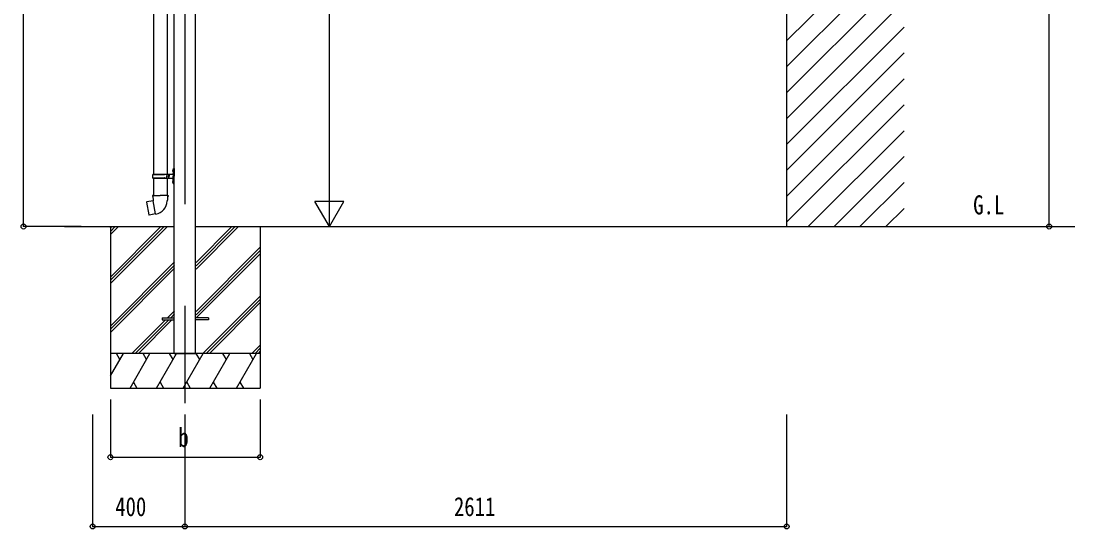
# Model space of a CAD drawing. Units: millimetres, scale not verified. Extents: x -10512 to 10512, y -7425 to 7425.
# Drawn here: x -2650 to 1923, y -4823 to -2622 of the extents above; entities that cross this region are included whole.
import ezdxf
from ezdxf.enums import TextEntityAlignment as Align

# ---------------------------------------------------------------- set-up
doc = ezdxf.new("R2010")
doc.units = ezdxf.units.MM
doc.header["$LTSCALE"] = 40
for name, color, linetype in [('0-2_USER1', 3, 'Continuous'), ('0-4_YKK_12', 2, 'Continuous'), ('0-5_YKK_13', 4, 'Continuous'), ('0-6_YKK_A1', 4, 'Continuous'), ('0-7_YKK_D', 6, 'Continuous')]:
    doc.layers.add(name, color=color, linetype=linetype)
doc.styles.add('ＭＳ ゴシック', font='')
doc.styles.get('ＭＳ ゴシック').set_extended_font_data('MS Gothic')

msp = doc.modelspace()

# ---------------------------------------------------------------- linework, layer by layer
at = {"layer": '0-4_YKK_12'}
for p, q in [((-1939.45, -851.84), (-1939.45, -3416.05)), ((-1939.45, -3856.55), (-1939.45, -4277.63))]:
    msp.add_line(p, q, dxfattribs=at)
at = {"layer": '0-5_YKK_13'}
for p, q in [((-2075.94, -2288.22), (-2075.94, -3285.23)), ((-2016.24, -2288.22), (-2016.24, -3285.23)), ((-2078.92, -3287.23), (-2028.59, -3287.23)), ((-2077.92, -3285.23), (-1991.92, -3285.23)), ((-2077.92, -3285.23), (-2077.92, -3287.23)), ((-2018.92, -3285.23), (-2018.92, -3289.73)), ((-2018.92, -3289.73), (-2016.92, -3289.73)), ((-2016.92, -3289.73), (-2016.92, -3294.23)), ((-2010.95, -3285.23), (-2010.95, -3294.23)), ((-2010.95, -3289.73), (-2007.95, -3289.73)), ((-2007.95, -3289.73), (-2007.95, -3294.23)), ((-1992.25, -3268.08), (-1990.21, -3269.08)), ((-1990.98, -3266.08), (-1990.35, -3266.08)), ((-1990.98, -3266.08), (-1990.98, -3274.38)), ((-1990.98, -3274.38), (-1990.35, -3274.38)), ((-1990.35, -3266.08), (-1990.35, -3274.38)), ((-1990.35, -3266.08), (-1989.95, -3266.48)), ((-1990.35, -3274.38), (-1989.95, -3273.98)), ((-1990.21, -3269.08), (-1989.6, -3270.23)), ((-1989.95, -3262.23), (-1986.95, -3260.73)), ((-1989.95, -3262.23), (-1989.95, -3294.23)), ((-1989.95, -3266.48), (-1989.95, -3273.98)), ((-1986.95, -3260.73), (-1986.95, -3294.23)), ((-1986.95, -3260.73), (-1985.95, -3260.73)), ((-1985.95, -3260.73), (-1985.95, -3294.23)), ((-2078.92, -3301.23), (-2028.59, -3301.23)), ((-2077.92, -3303.23), (-2077.92, -3301.23)), ((-2077.92, -3303.23), (-1991.92, -3303.23)), ((-2075.94, -3303.23), (-2075.94, -3377.5)), ((-2018.92, -3303.23), (-2018.92, -3298.73)), ((-2018.92, -3298.73), (-2016.92, -3298.73)), ((-2016.92, -3298.73), (-2016.92, -3294.23)), ((-2016.24, -3303.23), (-2016.24, -3377.5)), ((-2010.95, -3303.23), (-2010.95, -3294.23)), ((-2010.95, -3298.73), (-2007.95, -3298.73)), ((-2007.95, -3298.73), (-2007.95, -3294.23)), ((-1992.25, -3316.08), (-1990.21, -3317.08)), ((-1990.98, -3314.08), (-1990.35, -3314.08)), ((-1990.98, -3314.08), (-1990.98, -3322.38)), ((-1990.98, -3322.38), (-1990.35, -3322.38)), ((-1990.35, -3314.08), (-1990.35, -3322.38)), ((-1990.35, -3314.08), (-1989.95, -3314.48)), ((-1990.35, -3322.38), (-1989.95, -3321.98)), ((-1990.21, -3317.08), (-1989.6, -3318.23)), ((-1989.95, -3326.23), (-1989.95, -3294.23)), ((-1989.95, -3314.48), (-1989.95, -3321.98)), ((-1989.95, -3326.23), (-1986.95, -3327.73)), ((-1986.95, -3327.73), (-1986.95, -3294.23)), ((-1986.95, -3327.73), (-1985.95, -3327.73)), ((-1985.95, -3327.73), (-1985.95, -3294.23)), ((-2077.79, -3377.5), (-2079.94, -3378.28)), ((-2079.94, -3378.28), (-2079.94, -3381.9)), ((-2079.94, -3381.9), (-2077.7, -3382.71)), ((-2077.79, -3377.5), (-2045.94, -3377.5)), ((-2077.79, -3377.5), (-2077.7, -3382.71)), ((-2077.7, -3382.71), (-2077.44, -3397.5)), ((-2014.09, -3377.5), (-2045.94, -3377.5)), ((-2011.94, -3381.9), (-2014.18, -3382.71)), ((-2014.09, -3377.5), (-2011.94, -3378.28)), ((-2011.97, -3378.28), (-2011.97, -3381.9)), ((-2104.4, -3405.95), (-2105.21, -3407.12)), ((-2105.21, -3407.12), (-2095.59, -3461.68)), ((-2076.53, -3400.7), (-2104.4, -3405.95)), ((-2091.66, -3403.35), (-2091.87, -3403.59)), ((-2077.44, -3397.5), (-2076.09, -3399.5)), ((-2066.18, -3457.99), (-2076.31, -3400.52)), ((-2076.29, -3399.7), (-2076.29, -3400.4)), ((-2076.09, -3399.5), (-2076.12, -3399.5)), ((-2015.75, -3399.44), (-2015.83, -3401.6)), ((-2014.44, -3397.5), (-2015.75, -3399.44)), ((-2081.56, -3460.59), (-2081.85, -3460.43)), ((-2065.87, -3458.76), (-2066.11, -3458.1)), ((-2037.45, -3908), (-1983.95, -3908)), ((-1837.45, -3908), (-1890.19, -3908))]:
    msp.add_line(p, q, dxfattribs=at)
for points in [[(-1992.25, -3272.38), (-1990.21, -3271.38), (-1989.6, -3270.23)], [(-1992.25, -3320.38), (-1990.21, -3319.38), (-1989.6, -3318.23)], [(-2014.09, -3377.5), (-2014.18, -3382.71), (-2014.44, -3397.5)], [(-2089.41, -3403.13), (-2089.69, -3402.97), (-2091.66, -3403.35)], [(-2066.45, -3457.9), (-2094.43, -3462.5), (-2095.59, -3461.68)], [(-2079.38, -3460.03), (-2079.59, -3460.26), (-2081.56, -3460.59)], [(-2037.45, -3908), (-2037.45, -3917), (-1983.95, -3917)], [(-1837.45, -3908), (-1837.45, -3917), (-1890.95, -3917)]]:
    msp.add_lwpolyline(points, dxfattribs=at)
for centre, radius, start, end in [((-2030.17, -3294.23), 49.25, 171.82876, 180.00002), ((-2028.59, -3285.23), 2, 270, 359.99998), ((-1986.65, -3270.23), 6, 136.21765, 223.78235), ((-1991.95, -3283.23), 2, 270, 359.99998), ((-2030.17, -3294.23), 49.25, 180.00002, 188.17127), ((-2028.59, -3303.23), 2, 0.00005, 90.00004), ((-1986.65, -3318.23), 6, 136.21765, 223.78235), ((-1991.95, -3305.23), 2, 0.00005, 90.00004), ((-2076.59, -3400.4), 0.3, 280.66842, 0), ((-2076.09, -3399.7), 0.2, 100, 180), ((-2076.09, -3399.5), 60.3, 279.96938, 358), ((-2066.4, -3458.2), 0.3, 20, 99.33158), ((-2065.69, -3458.69), 0.2, 200, 279.96938)]:
    msp.add_arc(centre, radius, start, end, dxfattribs=at)
at = {"layer": '0-6_YKK_A1'}
for p, q in [((671.73, -394.83), (671.73, -3512.5)), ((671.73, -2708.14), (1180.96, -2198.91)), ((671.73, -2820.4), (1180.96, -2311.17)), ((671.73, -2932.65), (1180.96, -2423.42)), ((671.73, -3044.9), (1180.96, -2535.67)), ((671.73, -3157.16), (1180.96, -2647.93)), ((671.73, -3269.41), (1180.96, -2760.18)), ((671.73, -3381.66), (1180.96, -2872.43)), ((671.73, -3493.92), (1180.96, -2984.69)), ((765.4, -3512.5), (1180.96, -3096.94)), ((877.65, -3512.5), (1180.96, -3209.19)), ((989.9, -3512.5), (1180.96, -3321.45)), ((1102.16, -3512.5), (1180.96, -3433.7)), ((-2461.78, -3512.5), (-1985.95, -3512.5)), ((-2262.45, -3512.5), (-2262.45, -4212.5)), ((-2262.45, -3731.48), (-2043.47, -3512.5)), ((-2262.45, -3745.62), (-2029.33, -3512.5)), ((-2262.45, -3759.76), (-2015.19, -3512.5)), ((-2262.45, -3547.63), (-2227.32, -3512.5)), ((-2262.45, -3533.49), (-2241.46, -3512.5)), ((-2262.45, -3519.35), (-2255.6, -3512.5)), ((-1892.95, -3512.5), (1922.56, -3512.5)), ((-1890.95, -3696.63), (-1706.82, -3512.5)), ((-1890.95, -3682.49), (-1720.96, -3512.5)), ((-1890.95, -3668.35), (-1735.1, -3512.5)), ((-1612.45, -3512.5), (-1612.45, -4212.5)), ((-1890.95, -3880.48), (-1612.45, -3601.98)), ((-1890.95, -3894.62), (-1612.45, -3616.12)), ((-1890.95, -3908.76), (-1612.45, -3630.26)), ((-2262.45, -3943.61), (-1983.95, -3665.11)), ((-2262.45, -3957.75), (-1983.95, -3679.25)), ((-2262.45, -3971.89), (-1983.95, -3693.4)), ((-1860.84, -4062.5), (-1612.45, -3814.11)), ((-1846.7, -4062.5), (-1612.45, -3828.25)), ((-2014.71, -3908), (-1983.95, -3877.24)), ((-1832.56, -4062.5), (-1612.45, -3842.39)), ((-2169.21, -4062.5), (-2023.71, -3917)), ((-2155.07, -4062.5), (-2009.57, -3917)), ((-2140.92, -4062.5), (-1995.42, -3917)), ((-2000.57, -3908), (-1983.95, -3891.38)), ((-1612.45, -4062.5), (-2262.45, -4062.5)), ((-2262.45, -4159.75), (-2206.3, -4062.5)), ((-2221.3, -4088.48), (-2236.3, -4062.5)), ((-2177.43, -4212.5), (-2090.83, -4062.5)), ((-2105.83, -4088.48), (-2120.83, -4062.5)), ((-2061.96, -4212.5), (-1975.36, -4062.5)), ((-1990.36, -4088.48), (-2005.36, -4062.5)), ((-1946.49, -4212.5), (-1859.89, -4062.5)), ((-1874.89, -4088.48), (-1889.89, -4062.5)), ((-1831.02, -4212.5), (-1744.42, -4062.5)), ((-1759.42, -4088.48), (-1774.42, -4062.5)), ((-1715.55, -4212.5), (-1628.95, -4062.5)), ((-1658.95, -4062.5), (-1643.95, -4088.48)), ((-1648.71, -4062.5), (-1612.45, -4026.24)), ((-1634.57, -4062.5), (-1612.45, -4040.38)), ((-1620.42, -4062.5), (-1612.45, -4054.53)), ((-2162.44, -4186.52), (-2147.44, -4212.5)), ((-2046.96, -4186.52), (-2031.96, -4212.5)), ((-1931.49, -4186.52), (-1916.5, -4212.5)), ((-1816.02, -4186.52), (-1801.03, -4212.5)), ((-1700.55, -4186.52), (-1685.56, -4212.5)), ((-2262.45, -4212.5), (-1612.45, -4212.5))]:
    msp.add_line(p, q, dxfattribs=at)
for points in [[(-1985.95, -4062.5), (-1892.95, -4062.5), (-1892.95, -3512.5), (-1892.95, -889.7)], [(-1985.95, -4062.5), (-1985.95, -3512.5), (-1985.95, -889.7)]]:
    msp.add_lwpolyline(points, dxfattribs=at)
at = {"layer": '0-7_YKK_D'}
for p, q in [((1810.87, -3512.5), (1810.87, -704.66)), ((-2639.42, -3512.5), (-2639.42, -895.63)), ((-1312.45, -3387.5), (-1312.45, -1137.5)), ((-1312.45, -3512.5), (-1312.45, -3295.99)), ((-1312.45, -3512.5), (-1374.95, -3404.25)), ((-1249.95, -3404.25), (-1374.95, -3404.25)), ((-1312.45, -3512.5), (-1249.95, -3404.25)), ((-2389.42, -3512.5), (-2640.42, -3512.5)), ((-2262.45, -4262.5), (-2262.45, -4513.5)), ((-1612.45, -4262.5), (-1612.45, -4513.5)), ((-2339.42, -4327.63), (-2339.42, -4813.5)), ((-1939.45, -4327.63), (-1939.45, -4813.5)), ((-1939.45, -4327.63), (-1939.45, -4813.5)), ((671.73, -4327.63), (671.73, -4813.5)), ((-2262.45, -4512.5), (-1612.45, -4512.5)), ((-2339.42, -4812.5), (-1939.45, -4812.5)), ((-1939.45, -4812.5), (671.73, -4812.5))]:
    msp.add_line(p, q, dxfattribs=at)
for centre in [(-2639.42, -3512.5), (1810.87, -3512.5), (-2262.45, -4512.5), (-1612.45, -4512.5), (-2339.42, -4812.5), (-1939.45, -4812.5), (-1939.45, -4812.5), (671.73, -4812.5)]:
    msp.add_circle(centre, 10.62, dxfattribs=at)

# ---------------------------------------------------------------- texts
at = {"layer": '0-2_USER1', "style": 'ＭＳ ゴシック', "width": 0.8}
msp.add_text('G.L', height=82.48, dxfattribs=at).set_placement((1481.28, -3484.5), align=Align.BOTTOM_LEFT)
at = {"layer": '0-7_YKK_D', "style": 'ＭＳ ゴシック', "width": 0.8}
for s, p in [('b', (-1967.45, -4492.5)), ('400', (-2241.44, -4792.5)), ('2611', (-771.86, -4792.5))]:
    msp.add_text(s, height=82.48, dxfattribs=at).set_placement(p, align=Align.BOTTOM_LEFT)

doc.saveas('drawing.dxf')
